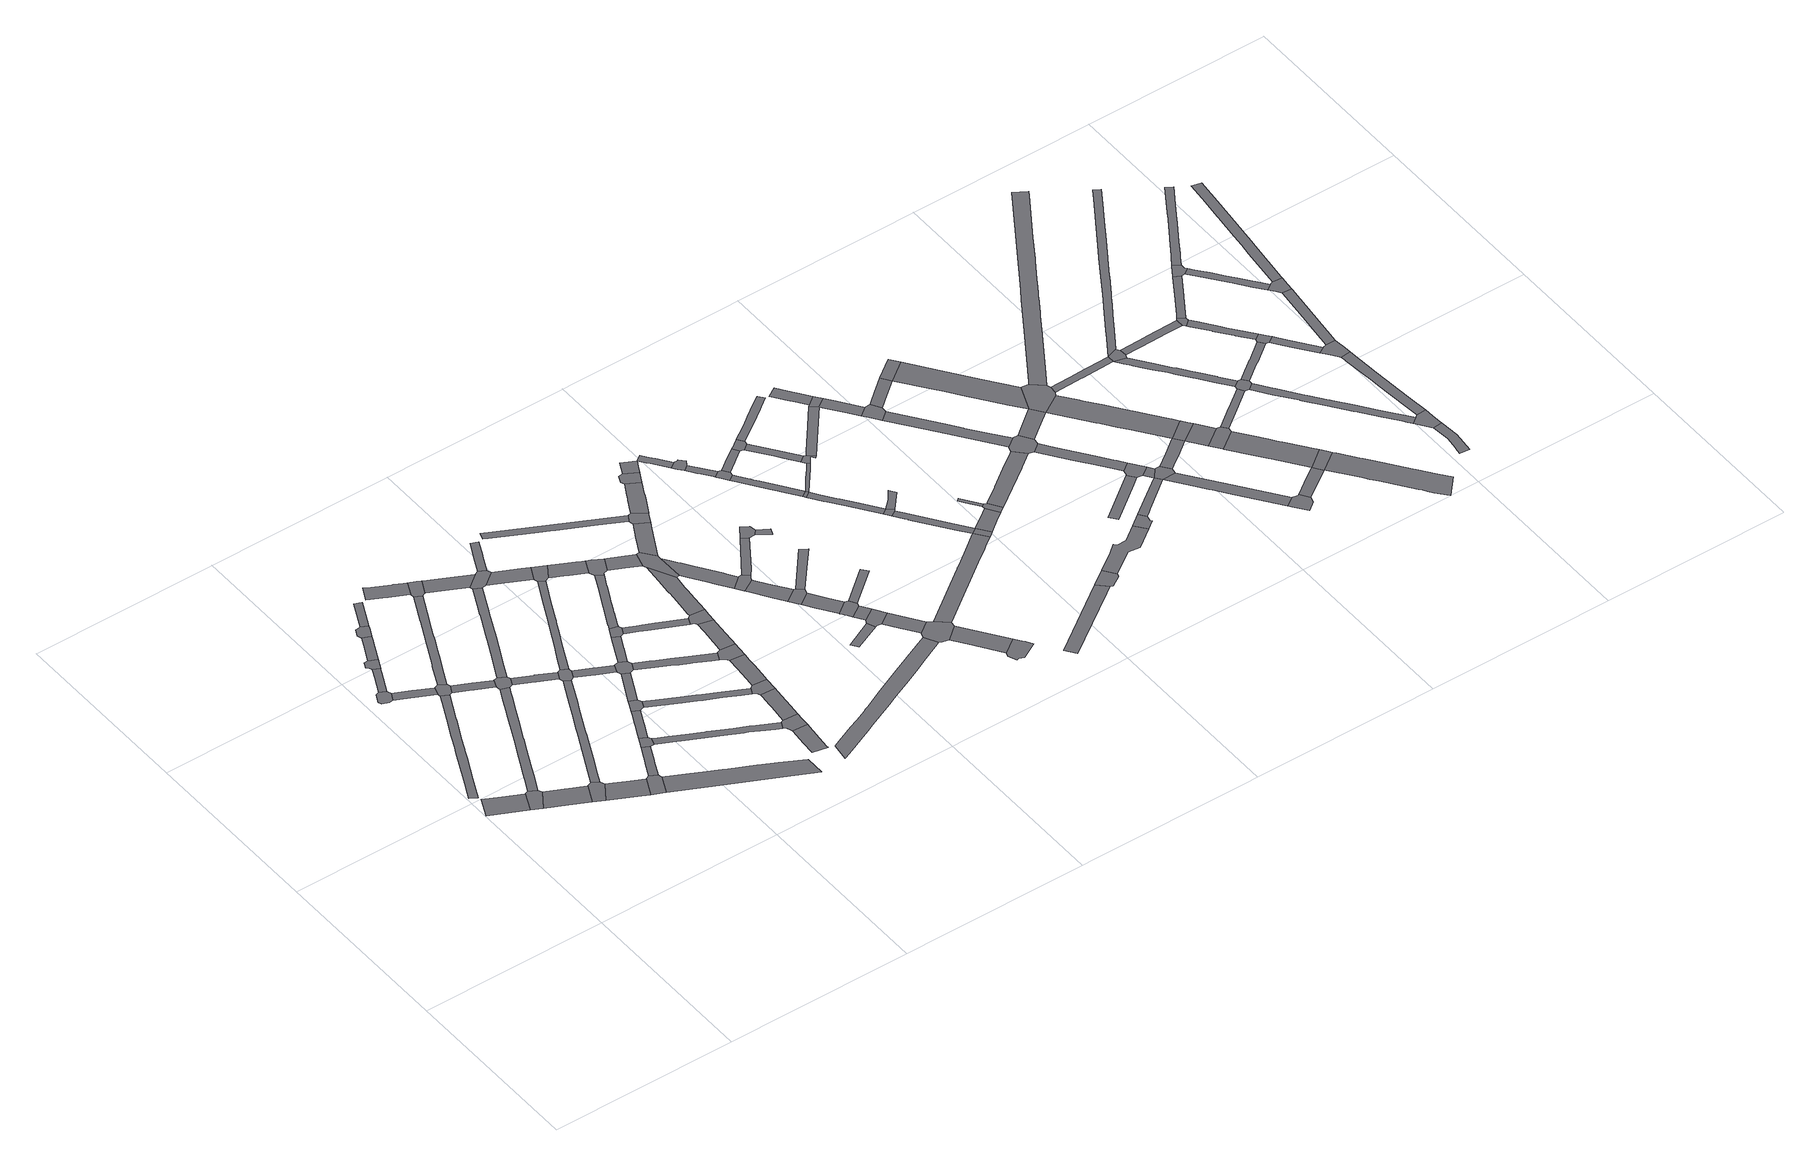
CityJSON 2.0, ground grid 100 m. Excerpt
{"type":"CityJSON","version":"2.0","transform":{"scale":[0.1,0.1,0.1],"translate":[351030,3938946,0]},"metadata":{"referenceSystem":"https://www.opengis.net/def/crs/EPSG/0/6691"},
"CityObjects":{
"road1":{"type":"Road","attributes":{"RoadStructureAttribute.sectionType":"1"},"geometry":[{"type":"MultiSurface","lod":"1","boundaries":[[[0,1,2,3,4]]]}]},
"road2":{"type":"Road","geometry":[{"type":"MultiSurface","lod":"1","boundaries":[[[3,5,6,7,8,4]]]}]},
"road3":{"type":"Road","attributes":{"RoadStructureAttribute.sectionType":"1"},"geometry":[{"type":"MultiSurface","lod":"1","boundaries":[[[9,10,11,12,13,14,15,16,17,18,19,20,21,22,23,24,25,26,27,28,29,30,31,32]]]}]},
"road4":{"type":"Road","attributes":{"RoadStructureAttribute.sectionType":"1"},"geometry":[{"type":"MultiSurface","lod":"1","boundaries":[[[33,34,35,36,6,5,37,38]]]}]},
"road5":{"type":"Road","geometry":[{"type":"MultiSurface","lod":"1","boundaries":[[[39,40,41,42,43,44,45,46]]]}]},
"road6":{"type":"Road","geometry":[{"type":"MultiSurface","lod":"1","boundaries":[[[47,48,33,38,49,50,51]]]}]},
"road7":{"type":"Road","attributes":{"RoadStructureAttribute.sectionType":"1"},"geometry":[{"type":"MultiSurface","lod":"1","boundaries":[[[42,52,53,54,55,56,57,43]]]}]},
"road8":{"type":"Road","attributes":{"RoadStructureAttribute.sectionType":"1"},"geometry":[{"type":"MultiSurface","lod":"1","boundaries":[[[58,59,60,61,41,40,62,63,64,65]]]}]},
"road9":{"type":"Road","attributes":{"RoadStructureAttribute.sectionType":"1"},"geometry":[{"type":"MultiSurface","lod":"1","boundaries":[[[7,66,67,68,69,70,71,72,73,74,75,76,77,78,79,80,81,82,83,84,85,86,8]]]}]},
"road10":{"type":"Road","geometry":[{"type":"MultiSurface","lod":"1","boundaries":[[[55,87,88,89,90,91,92,56]]]}]},
"road11":{"type":"Road","attributes":{"RoadStructureAttribute.sectionType":"1"},"geometry":[{"type":"MultiSurface","lod":"1","boundaries":[[[49,93,94,95,96,97,98,50]]]}]},
"road12":{"type":"Road","geometry":[{"type":"MultiSurface","lod":"1","boundaries":[[[9,32,99,100,101,102,103,58,65]]]}]},
"road13":{"type":"Road","attributes":{"RoadStructureAttribute.sectionType":"1"},"geometry":[{"type":"MultiSurface","lod":"1","boundaries":[[[104,105,106,88,87,107,108,109,110,111,112,113]]]}]},
"road14":{"type":"Road","geometry":[{"type":"MultiSurface","lod":"1","boundaries":[[[114,115,116,95,94,117,118]]]}]},
"road15":{"type":"Road","geometry":[{"type":"MultiSurface","lod":"1","boundaries":[[[119,113,112,120,121,122,123,124,125,126]]]}]},
"road16":{"type":"Road","attributes":{"RoadStructureAttribute.sectionType":"1"},"geometry":[{"type":"MultiSurface","lod":"1","boundaries":[[[127,128,129,100,99,130,131,132,133,134]]]}]},
"road17":{"type":"Road","attributes":{"RoadStructureAttribute.sectionType":"1"},"geometry":[{"type":"MultiSurface","lod":"1","boundaries":[[[135,136,137,138,139,140,141,142,143,144,145,146,147,148,149,150,151,152,153,154,47,51]]]}]},
"road18":{"type":"Road","attributes":{"RoadStructureAttribute.sectionType":"1"},"geometry":[{"type":"MultiSurface","lod":"1","boundaries":[[[115,155,156,157,158,159,160,161,116]]]}]},
"road19":{"type":"Road","attributes":{"RoadStructureAttribute.sectionType":"1"},"geometry":[{"type":"MultiSurface","lod":"1","boundaries":[[[122,162,163,164,123]]]}]},
"road20":{"type":"Road","geometry":[{"type":"MultiSurface","lod":"1","boundaries":[[[134,133,77,76,165,166,167,168]]]}]},
"road21":{"type":"Road","attributes":{"RoadStructureAttribute.sectionType":"1"},"geometry":[{"type":"MultiSurface","lod":"1","boundaries":[[[102,169,170,171,172,173,174,175,176,177,178,179,180,181,182,183,184,103]]]}]},
"road22":{"type":"Road","geometry":[{"type":"MultiSurface","lod":"1","boundaries":[[[185,186,158,157,187,188]]]}]},
"road23":{"type":"Road","attributes":{"RoadStructureAttribute.sectionType":"1"},"geometry":[{"type":"MultiSurface","lod":"1","boundaries":[[[165,189,190,191,192,193,194,195,196,166]]]}]},
"road24":{"type":"Road","attributes":{"RoadStructureAttribute.sectionType":"1"},"geometry":[{"type":"MultiSurface","lod":"1","boundaries":[[[197,198,199,200,201,202,203,204,205,206,207,208,209,210,114,118]]]}]},
"road25":{"type":"Road","attributes":{"RoadStructureAttribute.sectionType":"1"},"geometry":[{"type":"MultiSurface","lod":"1","boundaries":[[[185,211,212,213,214,215,216,217,218,219,220,186]]]}]},
"road26":{"type":"Road","attributes":{"RoadStructureAttribute.sectionType":"1"},"geometry":[{"type":"MultiSurface","lod":"1","boundaries":[[[221,222,223,224,225,226,227,228,229,230,231]]]}]},
"road27":{"type":"Road","geometry":[{"type":"MultiSurface","lod":"1","boundaries":[[[232,193,192,147,146,233,234,235]]]}]},
"road28":{"type":"Road","attributes":{"RoadStructureAttribute.sectionType":"1"},"geometry":[{"type":"MultiSurface","lod":"1","boundaries":[[[167,236,237,238,239,240,241,242,243,244,245,246,247,248,249,250,251,252,253,254,255,168]]]}]},
"road29":{"type":"Road","geometry":[{"type":"MultiSurface","lod":"1","boundaries":[[[256,257,215,214,258,259,260,261,262,263]]]}]},
"road30":{"type":"Road","geometry":[{"type":"MultiSurface","lod":"1","boundaries":[[[264,265,226,225,177,176,266]]]}]},
"road31":{"type":"Road","attributes":{"RoadStructureAttribute.sectionType":"1"},"geometry":[{"type":"MultiSurface","lod":"1","boundaries":[[[267,268,269,234,233,270,271,272,273,274]]]}]},
"road32":{"type":"Road","attributes":{"RoadStructureAttribute.sectionType":"1"},"geometry":[{"type":"MultiSurface","lod":"1","boundaries":[[[275,276,277,278,279,280,281,282,283,188,187,284,285,286,287,288,289,290,291,292,293,294,295,296,297]]]}]},
"road33":{"type":"Road","attributes":{"RoadStructureAttribute.sectionType":"1"},"geometry":[{"type":"MultiSurface","lod":"1","boundaries":[[[262,298,299,300,301,263]]]}]},
"road34":{"type":"Road","attributes":{"RoadStructureAttribute.sectionType":"1"},"geometry":[{"type":"MultiSurface","lod":"1","boundaries":[[[302,303,304,305,306,307,308,264,266]]]}]},
"road35":{"type":"Road","geometry":[{"type":"MultiSurface","lod":"1","boundaries":[[[309,310,274,273,300,299,311,312]]]}]},
"road36":{"type":"Road","attributes":{"RoadStructureAttribute.sectionType":"1"},"geometry":[{"type":"MultiSurface","lod":"1","boundaries":[[[313,314,315,316,317,318,319,320,321,322,323,324,325,326,327,328,329,232,235]]]}]},
"road37":{"type":"Road","attributes":{"RoadStructureAttribute.sectionType":"1"},"geometry":[{"type":"MultiSurface","lod":"1","boundaries":[[[330,331,332,333,334,261,260,335,336,337,338,339,340,341,342]]]}]},
"road38":{"type":"Road","geometry":[{"type":"MultiSurface","lod":"1","boundaries":[[[343,344,345,305,304,246,245,346]]]}]},
"road39":{"type":"Road","attributes":{"RoadStructureAttribute.sectionType":"1"},"geometry":[{"type":"MultiSurface","lod":"1","boundaries":[[[347,310,309,348,349,350,351]]]}]},
"road40":{"type":"Road","attributes":{"RoadStructureAttribute.sectionType":"1"},"geometry":[{"type":"MultiSurface","lod":"1","boundaries":[[[352,353,354,355,356,357,358,359]]]}]},
"road41":{"type":"Road","geometry":[{"type":"MultiSurface","lod":"1","boundaries":[[[296,360,356,355,361,362,363,297]]]}]},
"road42":{"type":"Road","geometry":[{"type":"MultiSurface","lod":"1","boundaries":[[[350,364,365,366,367,351]]]}]},
"road43":{"type":"Road","attributes":{"RoadStructureAttribute.sectionType":"1"},"geometry":[{"type":"MultiSurface","lod":"1","boundaries":[[[368,343,346,369,370,371,372]]]}]},
"road44":{"type":"Road","attributes":{"RoadStructureAttribute.sectionType":"1"},"geometry":[{"type":"MultiSurface","lod":"1","boundaries":[[[311,373,374,375,376,377,378,379,380,381,382,383,384,385,312]]]}]},
"road45":{"type":"Road","attributes":{"RoadStructureAttribute.sectionType":"1"},"geometry":[{"type":"MultiSurface","lod":"1","boundaries":[[[386,387,388,389,390,391,392,345,344]]]}]},
"road46":{"type":"Road","attributes":{"RoadStructureAttribute.sectionType":"1"},"geometry":[{"type":"MultiSurface","lod":"1","boundaries":[[[362,393,394,395,396,397,398,399,400,401,363]]]}]},
"road47":{"type":"Road","geometry":[{"type":"MultiSurface","lod":"1","boundaries":[[[341,402,397,396,403,404,342]]]}]},
"road48":{"type":"Road","geometry":[{"type":"MultiSurface","lod":"1","boundaries":[[[371,321,320,405,406,407,372]]]}]},
"road49":{"type":"Road","attributes":{"RoadStructureAttribute.sectionType":"1"},"geometry":[{"type":"MultiSurface","lod":"1","boundaries":[[[408,409,410,411,412,413,414,367,366,415,416,417,418,419,420,421,422,423]]]}]},
"road50":{"type":"Road","attributes":{"RoadStructureAttribute.sectionType":"1"},"geometry":[{"type":"MultiSurface","lod":"1","boundaries":[[[424,425,426,427,428,429,365,364,430,431,432,433,434,435]]]}]},
"road51":{"type":"Road","attributes":{"RoadStructureAttribute.sectionType":"1"},"geometry":[{"type":"MultiSurface","lod":"1","boundaries":[[[436,437,438,404,403,439,440,441,442,443,444]]]}]},
"road52":{"type":"Road","geometry":[{"type":"MultiSurface","lod":"1","boundaries":[[[379,445,436,444,446,447,448,380]]]}]},
"road53":{"type":"Road","attributes":{"RoadStructureAttribute.sectionType":"1"},"geometry":[{"type":"MultiSurface","lod":"1","boundaries":[[[449,450,451,452,453,406,405,454,455,456]]]}]},
"road54":{"type":"Road","attributes":{"RoadStructureAttribute.sectionType":"1"},"geometry":[{"type":"MultiSurface","lod":"1","boundaries":[[[457,458,459,460,448,447,461,462,463,464,465,466]]]}]},
"road55":{"type":"Road","geometry":[{"type":"MultiSurface","lod":"1","boundaries":[[[465,467,468,469,470,424,435,471,466]]]}]},
"road56":{"type":"Road","geometry":[{"type":"MultiSurface","lod":"1","boundaries":[[[472,473,474,475,449,456,408,423]]]}]},
"road57":{"type":"Road","attributes":{"RoadStructureAttribute.sectionType":"1"},"geometry":[{"type":"MultiSurface","lod":"1","boundaries":[[[476,474,473,477,478,479]]]}]},
"road58":{"type":"Road","attributes":{"RoadStructureAttribute.sectionType":"1"},"geometry":[{"type":"MultiSurface","lod":"1","boundaries":[[[469,480,481,482,483,484,485,486,487,488,489,490,491,492,470]]]}]},
"road59":{"type":"Road","attributes":{"RoadStructureAttribute.sectionType":"1"},"geometry":[{"type":"MultiSurface","lod":"1","boundaries":[[[493,494,495,496,497,498,499,500,501,502,503,504,505,506,507,508,509,510,511,512,513,514,515,516,517,518,519,520,521,522]]]}]},
"road60":{"type":"Road","attributes":{"RoadStructureAttribute.sectionType":"1"},"geometry":[{"type":"MultiSurface","lod":"1","boundaries":[[[523,524,525,526,527,528,529,530,531,532,533,534,535,536,537]]]}]},
"road61":{"type":"Road","geometry":[{"type":"MultiSurface","lod":"1","boundaries":[[[484,538,539,540,541,479,478,485]]]}]},
"road62":{"type":"Road","attributes":{"RoadStructureAttribute.sectionType":"1"},"geometry":[{"type":"MultiSurface","lod":"1","boundaries":[[[542,543,544,545,546,547,548,549,550,539,538,551,552,553,554,555]]]}]},
"road63":{"type":"Road","attributes":{"RoadStructureAttribute.sectionType":"1"},"geometry":[{"type":"MultiSurface","lod":"1","boundaries":[[[556,557,541,540,558,559,560]]]}]},
"road64":{"type":"Road","geometry":[{"type":"MultiSurface","lod":"1","boundaries":[[[561,562,563,564,565,566,567,568,542,555]]]}]},
"road65":{"type":"Road","attributes":{"RoadStructureAttribute.sectionType":"1"},"geometry":[{"type":"MultiSurface","lod":"1","boundaries":[[[569,570,571,572,573,574,575,576,577,578,564,563]]]}]},
"road66":{"type":"Road","attributes":{"RoadStructureAttribute.sectionType":"1"},"geometry":[{"type":"MultiSurface","lod":"1","boundaries":[[[579,580,581,582]]]}]},
"road67":{"type":"Road","geometry":[{"type":"MultiSurface","lod":"1","boundaries":[[[583,556,560,584,585,586,523,537]]]}]},
"road68":{"type":"Road","geometry":[{"type":"MultiSurface","lod":"1","boundaries":[[[587,588,575,574,589,590,591]]]}]},
"road69":{"type":"Road","attributes":{"RoadStructureAttribute.sectionType":"1"},"geometry":[{"type":"MultiSurface","lod":"1","boundaries":[[[592,593,594,591,590,595,596,597]]]}]},
"road70":{"type":"Road","attributes":{"RoadStructureAttribute.sectionType":"1"},"geometry":[{"type":"MultiSurface","lod":"1","boundaries":[[[598,568,567,599,600]]]}]},
"road71":{"type":"Road","geometry":[{"type":"MultiSurface","lod":"1","boundaries":[[[601,602,603,604,605,606,607,608,592,597]]]}]},
"road72":{"type":"Road","attributes":{"RoadStructureAttribute.sectionType":"1"},"geometry":[{"type":"MultiSurface","lod":"1","boundaries":[[[609,610,606,605,611]]]}]},
"road73":{"type":"Road","attributes":{"RoadStructureAttribute.sectionType":"1"},"geometry":[{"type":"MultiSurface","lod":"1","boundaries":[[[612,613,614,615,616,617,618,619,620,621,622,623,624,625,586,585]]]}]},
"road74":{"type":"Road","geometry":[{"type":"MultiSurface","lod":"1","boundaries":[[[626,627,628,629,609,611,579,582]]]}]},
"road75":{"type":"Road","attributes":{"RoadStructureAttribute.sectionType":"1"},"geometry":[{"type":"MultiSurface","lod":"1","boundaries":[[[630,628,627,631,632,633]]]}]},
"road76":{"type":"Road","attributes":{"RoadStructureAttribute.sectionType":"1"},"geometry":[{"type":"MultiSurface","lod":"1","boundaries":[[[634,635,636,637,588,587]]]}]},
"road77":{"type":"Road","geometry":[{"type":"MultiSurface","lod":"1","boundaries":[[[620,619,638,639,640,641,642]]]}]},
"road78":{"type":"Road","geometry":[{"type":"MultiSurface","lod":"1","boundaries":[[[643,644,645,630,633,508,507,646,647]]]}]},
"road79":{"type":"Road","attributes":{"RoadStructureAttribute.sectionType":"1"},"geometry":[{"type":"MultiSurface","lod":"1","boundaries":[[[648,649,650,651,598,600]]]}]},
"road80":{"type":"Road","attributes":{"RoadStructureAttribute.sectionType":"1"},"geometry":[{"type":"MultiSurface","lod":"1","boundaries":[[[652,653,654,608,607]]]}]},
"road81":{"type":"Road","attributes":{"RoadStructureAttribute.sectionType":"1"},"geometry":[{"type":"MultiSurface","lod":"1","boundaries":[[[655,656,649,648]]]}]},
"road82":{"type":"Road","attributes":{"RoadStructureAttribute.sectionType":"1"},"geometry":[{"type":"MultiSurface","lod":"1","boundaries":[[[657,658,659,643,647]]]}]},
"road83":{"type":"Road","attributes":{"RoadStructureAttribute.sectionType":"1"},"geometry":[{"type":"MultiSurface","lod":"1","boundaries":[[[640,639,660,661,662,663,664,665,666,667,668,669,661,670]]]}]},
"road84":{"type":"Road","geometry":[{"type":"MultiSurface","lod":"1","boundaries":[[[671,672,673,674,675,659,658,676,677]]]}]},
"road85":{"type":"Road","geometry":[{"type":"MultiSurface","lod":"1","boundaries":[[[678,666,665,679,680,681,682,683,684]]]}]},
"road86":{"type":"Road","attributes":{"RoadStructureAttribute.sectionType":"1"},"geometry":[{"type":"MultiSurface","lod":"1","boundaries":[[[685,686,682,681,687,688,689,690]]]}]},
"road87":{"type":"Road","geometry":[{"type":"MultiSurface","lod":"1","boundaries":[[[691,692,693,694,695,696,685,690]]]}]},
"road88":{"type":"Road","attributes":{"RoadStructureAttribute.sectionType":"1"},"geometry":[{"type":"MultiSurface","lod":"1","boundaries":[[[697,698,699,700,701,702,703,704,705,694,693,706,707,708,709,710,711,712,713]]]}]},
"road89":{"type":"Road","attributes":{"RoadStructureAttribute.sectionType":"1"},"geometry":[{"type":"MultiSurface","lod":"1","boundaries":[[[714,715,716,717,718,719,645,644,720,721,722,723,724,725]]]}]},
"road90":{"type":"Road","attributes":{"RoadStructureAttribute.sectionType":"1"},"geometry":[{"type":"MultiSurface","lod":"1","boundaries":[[[695,726,727,728,729,730,696]]]}]},
"road91":{"type":"Road","geometry":[{"type":"MultiSurface","lod":"1","boundaries":[[[731,732,697,713]]]}]},
"road92":{"type":"Road","attributes":{"RoadStructureAttribute.sectionType":"1"},"geometry":[{"type":"MultiSurface","lod":"1","boundaries":[[[733,734,735,736,737,732,731,738,739,740,741,742,743]]]}]},
"road93":{"type":"Road","geometry":[{"type":"MultiSurface","lod":"1","boundaries":[[[744,745,746,729,728,747,748,749,750]]]}]},
"road94":{"type":"Road","attributes":{"RoadStructureAttribute.sectionType":"1"},"geometry":[{"type":"MultiSurface","lod":"1","boundaries":[[[732,751,752,753,754,755,756,757,697]]]}]},
"road95":{"type":"Road","attributes":{"RoadStructureAttribute.sectionType":"1"},"geometry":[{"type":"MultiSurface","lod":"1","boundaries":[[[758,759,760,761,762]]]}]},
"road96":{"type":"Road","geometry":[{"type":"MultiSurface","lod":"1","boundaries":[[[742,763,764,765,766,743]]]}]},
"road97":{"type":"Road","attributes":{"RoadStructureAttribute.sectionType":"1"},"geometry":[{"type":"MultiSurface","lod":"1","boundaries":[[[767,768,748,747,769,770,771,772]]]}]},
"road98":{"type":"Road","geometry":[{"type":"MultiSurface","lod":"1","boundaries":[[[753,752,773,774,775,776,767,772]]]}]},
"road99":{"type":"Road","attributes":{"RoadStructureAttribute.sectionType":"1"},"geometry":[{"type":"MultiSurface","lod":"1","boundaries":[[[777,778,765,764,779,780,781,782,725,783]]]}]},
"road100":{"type":"Road","geometry":[{"type":"MultiSurface","lod":"1","boundaries":[[[766,784,785,786,743]]]}]},
"road101":{"type":"Road","attributes":{"RoadStructureAttribute.sectionType":"1"},"geometry":[{"type":"MultiSurface","lod":"1","boundaries":[[[749,787,788,789,790,791,792,793,794,795,796,797,798,799,800,801,750]]]}]},
"road102":{"type":"Road","geometry":[{"type":"MultiSurface","lod":"1","boundaries":[[[783,725,724,802]]]}]},
"road103":{"type":"Road","attributes":{"RoadStructureAttribute.sectionType":"1"},"geometry":[{"type":"MultiSurface","lod":"1","boundaries":[[[803,804,805,806,783,802]]]}]},
"road104":{"type":"Road","geometry":[{"type":"MultiSurface","lod":"1","boundaries":[[[760,759,807,808,809,810]]]}]},
"road105":{"type":"Road","geometry":[{"type":"MultiSurface","lod":"1","boundaries":[[[811,812,813,814,815,816,817]]]}]},
"road106":{"type":"Road","attributes":{"RoadStructureAttribute.sectionType":"1"},"geometry":[{"type":"MultiSurface","lod":"1","boundaries":[[[818,819,820,776,775,821,822,823,824,825,826,827,828,829,822,830]]]}]},
"road107":{"type":"Road","geometry":[{"type":"MultiSurface","lod":"1","boundaries":[[[831,811,817,805,804,832]]]}]},
"road108":{"type":"Road","attributes":{"RoadStructureAttribute.sectionType":"1"},"geometry":[{"type":"MultiSurface","lod":"1","boundaries":[[[833,834,835,836,837,838,839,840,841,842,843]]]}]},
"road109":{"type":"Road","geometry":[{"type":"MultiSurface","lod":"1","boundaries":[[[822,829,833,843,830]]]}]},
"road110":{"type":"Road","attributes":{"RoadStructureAttribute.sectionType":"1"},"geometry":[{"type":"MultiSurface","lod":"1","boundaries":[[[809,844,845,846,847,848,849,850,851,852,853,810]]]}]},
"road111":{"type":"Road","geometry":[{"type":"MultiSurface","lod":"1","boundaries":[[[854,855,827,826,856,857,858]]]}]},
"road112":{"type":"Road","attributes":{"RoadStructureAttribute.sectionType":"1"},"geometry":[{"type":"MultiSurface","lod":"1","boundaries":[[[859,860,861,862,863,864,865,866,867,831,832]]]}]},
"road113":{"type":"Road","attributes":{"RoadStructureAttribute.sectionType":"1"},"geometry":[{"type":"MultiSurface","lod":"1","boundaries":[[[857,868,869,870,871,872,873,874,875,876,877,878,858]]]}]},
"road114":{"type":"Road","geometry":[{"type":"MultiSurface","lod":"1","boundaries":[[[879,848,847,880,881,882]]]}]},
"road115":{"type":"Road","attributes":{"RoadStructureAttribute.sectionType":"1"},"geometry":[{"type":"MultiSurface","lod":"1","boundaries":[[[883,884,885,886,887]]]}]},
"road116":{"type":"Road","geometry":[{"type":"MultiSurface","lod":"1","boundaries":[[[873,872,862,861,888,889,890,891]]]}]},
"road117":{"type":"Road","geometry":[{"type":"MultiSurface","lod":"1","boundaries":[[[892,893,894,895]]]}]},
"road118":{"type":"Road","attributes":{"RoadStructureAttribute.sectionType":"1"},"geometry":[{"type":"MultiSurface","lod":"1","boundaries":[[[894,896,897,855,854,898,899,895,900,901,902,903,904,905,906,907,908,909,892,895]]]}]},
"road119":{"type":"Road","attributes":{"RoadStructureAttribute.sectionType":"1"},"geometry":[{"type":"MultiSurface","lod":"1","boundaries":[[[910,911,912,913,914,879,882]]]}]},
"road120":{"type":"Road","attributes":{"RoadStructureAttribute.sectionType":"1"},"geometry":[{"type":"MultiSurface","lod":"1","boundaries":[[[915,916,917,918,919,889,888,920,921,922,923,924]]]}]},
"road121":{"type":"Road","attributes":{"RoadStructureAttribute.sectionType":"1"},"geometry":[{"type":"MultiSurface","lod":"1","boundaries":[[[890,925,926,927,906,928,929,891]]]}]},
"road122":{"type":"Road","geometry":[{"type":"MultiSurface","lod":"1","boundaries":[[[930,887,886,931,932,915,924]]]}]},
"road123":{"type":"Road","attributes":{"RoadStructureAttribute.sectionType":"1"},"geometry":[{"type":"MultiSurface","lod":"1","boundaries":[[[913,933,932,931]]]}]},
"road124":{"type":"Road","geometry":[{"type":"MultiSurface","lod":"1","boundaries":[[[933,913,912,934,935,936]]]}]},
"road125":{"type":"Road","geometry":[{"type":"MultiSurface","lod":"1","boundaries":[[[937,938,939,940,907,906,927,941]]]}]},
"road126":{"type":"Road","attributes":{"RoadStructureAttribute.sectionType":"1"},"geometry":[{"type":"MultiSurface","lod":"1","boundaries":[[[942,934,912,943,944,945,946,947,948,949,950]]]}]},
"road127":{"type":"Road","attributes":{"RoadStructureAttribute.sectionType":"1"},"geometry":[{"type":"MultiSurface","lod":"1","boundaries":[[[951,952,953,954,955,956,936,935]]]}]},
"road128":{"type":"Road","attributes":{"RoadStructureAttribute.sectionType":"1"},"geometry":[{"type":"MultiSurface","lod":"1","boundaries":[[[927,957,958,959,960,954,961,962,963,964,965,966,967,968,969,970,971,941]]]}]},
"road129":{"type":"Road","geometry":[{"type":"MultiSurface","lod":"1","boundaries":[[[972,950,949,973,974,975,976,977]]]}]},
"road130":{"type":"Road","geometry":[{"type":"MultiSurface","lod":"1","boundaries":[[[978,979,961,954,953,980]]]}]},
"road131":{"type":"Road","attributes":{"RoadStructureAttribute.sectionType":"1"},"geometry":[{"type":"MultiSurface","lod":"1","boundaries":[[[981,982,938,937,983,984,985,986]]]}]},
"road132":{"type":"Road","attributes":{"RoadStructureAttribute.sectionType":"1"},"geometry":[{"type":"MultiSurface","lod":"1","boundaries":[[[987,988,980,953,989]]]}]},
"road133":{"type":"Road","geometry":[{"type":"MultiSurface","lod":"1","boundaries":[[[990,991,992,993,994,995,987,989]]]}]},
"road134":{"type":"Road","attributes":{"RoadStructureAttribute.sectionType":"1"},"geometry":[{"type":"MultiSurface","lod":"1","boundaries":[[[976,996,997,998,999,1000,1001,977]]]}]},
"road135":{"type":"Road","attributes":{"RoadStructureAttribute.sectionType":"1"},"geometry":[{"type":"MultiSurface","lod":"1","boundaries":[[[1002,1003,1004,1005,1006,1007,1008,1009,992,991,1010,1011,1012,1013,999,1014]]]}]},
"road136":{"type":"Road","geometry":[{"type":"MultiSurface","lod":"1","boundaries":[[[985,1015,1016,1017,1018,1019,986]]]}]},
"road137":{"type":"Road","geometry":[{"type":"MultiSurface","lod":"1","boundaries":[[[999,998,1020,1021,1022,1014]]]}]},
"road138":{"type":"Road","attributes":{"RoadStructureAttribute.sectionType":"1"},"geometry":[{"type":"MultiSurface","lod":"1","boundaries":[[[994,1023,1024,1025,1026,1027,1028,995]]]}]},
"road139":{"type":"Road","attributes":{"RoadStructureAttribute.sectionType":"1"},"geometry":[{"type":"MultiSurface","lod":"1","boundaries":[[[1029,1030,1031,1032,1033,1034,1035,1036,1037,1015,985,1038,1039,1040,1041,1042,1043,1044,1045,1046,1047,1048,1049,1050,1051]]]}]},
"road140":{"type":"Road","attributes":{"RoadStructureAttribute.sectionType":"1"},"geometry":[{"type":"MultiSurface","lod":"1","boundaries":[[[1052,1053,1054,1055,1056,1057,1058,1059,1060,1061,1062,1021,1020,1063,1064,1065,1066,1067,1068,1069,1070,1071,1072,1073]]]}]},
"road141":{"type":"Road","attributes":{"RoadStructureAttribute.sectionType":"1"},"geometry":[{"type":"MultiSurface","lod":"1","boundaries":[[[1074,1075,1076,1077,1078,1079,1080,1081,1082,1083,1084,1085,1086,1087,1088,1089,1090,1091,1092,1093,1094,1095,940,939]]]}]},
"road142":{"type":"Road","geometry":[{"type":"MultiSurface","lod":"1","boundaries":[[[1051,1050,1096,1026,1025,1097,1098,1099,1100]]]}]},
"road143":{"type":"Road","attributes":{"RoadStructureAttribute.sectionType":"1"},"geometry":[{"type":"MultiSurface","lod":"1","boundaries":[[[1101,1102,1103,1104,1105,1018,1017,1106,1107,1108,1109,1110]]]}]},
"road144":{"type":"Road","attributes":{"RoadStructureAttribute.sectionType":"1"},"geometry":[{"type":"MultiSurface","lod":"1","boundaries":[[[1111,1112,1113,1114,1115,1116,1117,1118,1119,1120,1098,1097,1121,1122,1123,1124,1125,1126,1127,1128,1129,1130,1131,1132,1133,1134]]]}]},
"road145":{"type":"Road","attributes":{"RoadStructureAttribute.sectionType":"1"},"geometry":[{"type":"MultiSurface","lod":"1","boundaries":[[[1099,1135,1136,1137,1138,1139,1140,1141,1142,1143,1100]]]}]},
"road146":{"type":"Road","geometry":[{"type":"MultiSurface","lod":"1","boundaries":[[[1144,1145,1146,1147,1101,1110]]]}]},
"road147":{"type":"Road","attributes":{"RoadStructureAttribute.sectionType":"1"},"geometry":[{"type":"MultiSurface","lod":"1","boundaries":[[[1019,1148,1149,1150,1151,1152,1153,1154,1155,1156,1157,1158,1159,1160,1161,1162,1163,1164,1165,1166,1167,1168,1169,1170,1171,1172,1173,1174,1175,1176,1177,1178,1179,986]]]}]},
"road148":{"type":"Road","attributes":{"RoadStructureAttribute.sectionType":"1"},"geometry":[{"type":"MultiSurface","lod":"1","boundaries":[[[1144,1180,1181,1182,1183,1184,1185,1186,1187,1188,1189,1190,1191,1145]]]}]},
"road149":{"type":"Road","attributes":{"RoadStructureAttribute.sectionType":"1"},"geometry":[{"type":"MultiSurface","lod":"1","boundaries":[[[1192,1193,1194,1195,1196,1197,1198,1199]]]}]},
"road150":{"type":"Road","attributes":{"RoadStructureAttribute.sectionType":"1"},"geometry":[{"type":"MultiSurface","lod":"1","boundaries":[[[1200,1201,1202,1203,1147,1146,1204,1205,1206,1207,1208]]]}]},
"road151":{"type":"Road","geometry":[{"type":"MultiSurface","lod":"1","boundaries":[[[1133,1192,1199,1209,1210,1211,1134]]]}]},
"road152":{"type":"Road","geometry":[{"type":"MultiSurface","lod":"1","boundaries":[[[1138,1212,1213,1214,1187,1186,1139]]]}]},
"road153":{"type":"Road","attributes":{"RoadStructureAttribute.sectionType":"1"},"geometry":[{"type":"MultiSurface","lod":"1","boundaries":[[[1215,1216,1217,1218,1219,1220,1213,1212]]]}]},
"road154":{"type":"Road","attributes":{"RoadStructureAttribute.sectionType":"1"},"geometry":[{"type":"MultiSurface","lod":"1","boundaries":[[[1221,1222,1223,1224,1225,1226,1227,1228,1229,1230,1231,1211,1210]]]}]},
"road155":{"type":"Road","geometry":[{"type":"MultiSurface","lod":"1","boundaries":[[[1218,1217,1232,1233,1234,1224,1223,1235,1236,1237]]]}]},
"road156":{"type":"Road","geometry":[{"type":"MultiSurface","lod":"1","boundaries":[[[1207,1238,1239,1240,1241,1242,1243,1244,1208]]]}]},
"road157":{"type":"Road","attributes":{"RoadStructureAttribute.sectionType":"1"},"geometry":[{"type":"MultiSurface","lod":"1","boundaries":[[[1245,1246,1247,1248,1249,1250,1239,1238,1251,1252,1253,1254,1255]]]}]},
"road158":{"type":"Road","attributes":{"RoadStructureAttribute.sectionType":"1"},"geometry":[{"type":"MultiSurface","lod":"1","boundaries":[[[1236,1256,1257,1258,1259,1260,1261,1237]]]}]},
"road159":{"type":"Road","geometry":[{"type":"MultiSurface","lod":"1","boundaries":[[[1262,1258,1257,1263,1264,1265,1245,1255]]]}]},
"road160":{"type":"Road","attributes":{"RoadStructureAttribute.sectionType":"1"},"geometry":[{"type":"MultiSurface","lod":"1","boundaries":[[[1241,1266,1267,1268,1269,1270,1271,1272,1273,1274,1275,1276,1277,1278,1279,1280,1281,1282,1242]]]}]},
"road161":{"type":"Road","attributes":{"RoadStructureAttribute.sectionType":"1"},"geometry":[{"type":"MultiSurface","lod":"1","boundaries":[[[1283,1284,1285,1286,1287,1288,1289,1290,1265,1264,1291,1292,1293,1294,1295,1296,1297]]]}]}
},
"vertices":[
[140,954,0],[54,997,0],[5,893,0],[190,806,0],[237,906,0],
[245,781,0],[309,872,0],[297,891,0],[257,914,0],
[318,1669,0],[299,1630,0],[249,1528,0],[238,1504,0],[196,1421,0],[163,1351,0],[148,1320,0],[128,1279,0],[123,1269,0],[46,1108,0],[44,1104,0],[11,1038,0],[48,1015,0],[84,1089,0],[104,1130,0],[167,1260,0],[190,1309,0],[193,1314,0],[202,1332,0],[220,1371,0],[244,1419,0],[281,1495,0],[287,1510,0],[356,1649,0],
[499,778,0],[406,823,0],[402,825,0],[342,855,0],[353,728,0],[451,680,0],
[105,1772,0],[126,1776,0],[147,1818,0],[138,1839,0],[105,1856,0],[86,1850,0],[64,1804,0],[70,1785,0],
[523,790,0],[522,788,0],[508,652,0],[570,743,0],[558,768,0],
[195,1954,0],[200,1964,0],[206,1976,0],[209,1982,0],[175,1999,0],[150,1949,0],
[330,1728,0],[239,1774,0],[238,1774,0],[236,1775,0],[215,1733,0],[217,1731,0],[218,1731,0],[314,1685,0],
[333,964,0],[334,966,0],[374,1049,0],[417,1138,0],[452,1210,0],[453,1212,0],[495,1298,0],[538,1386,0],[574,1459,0],[592,1496,0],[608,1528,0],[565,1543,0],[533,1479,0],[498,1406,0],[490,1390,0],[413,1231,0],[412,1229,0],[376,1158,0],[326,1053,0],[313,1027,0],[293,986,0],
[235,2036,0],[193,2057,0],[192,2057,0],[172,2057,0],[156,2024,0],[168,2018,0],
[659,579,0],[695,561,0],[742,658,0],[694,681,0],[661,698,0],[605,725,0],
[372,1656,0],[396,1697,0],[389,1714,0],[389,1715,0],[353,1737,0],
[230,2134,0],[229,2131,0],[193,2058,0],[246,2059,0],[252,2071,0],[272,2114,0],[291,2151,0],[295,2160,0],[304,2178,0],[262,2199,0],
[807,626,0],[803,648,0],[764,668,0],[735,542,0],[761,530,0],
[261,2200,0],[330,2230,0],[331,2234,0],[337,2245,0],[301,2262,0],[282,2257,0],[272,2259,0],[254,2222,0],
[506,1643,0],[496,1648,0],[488,1652,0],[460,1613,0],[466,1609,0],[467,1609,0],[559,1565,0],[577,1609,0],
[594,842,0],[596,846,0],[632,918,0],[662,981,0],[694,1048,0],[695,1049,0],[711,1083,0],[712,1085,0],[776,1217,0],[797,1260,0],[833,1333,0],[862,1397,0],[831,1416,0],[819,1392,0],[762,1277,0],[721,1192,0],[689,1127,0],[676,1100,0],[665,1076,0],[558,858,0],
[843,732,0],[845,736,0],[889,823,0],[850,842,0],[838,818,0],[806,751,0],[802,744,0],
[369,2313,0],[406,2388,0],[369,2405,0],
[628,1533,0],[647,1575,0],[639,1592,0],[599,1612,0],
[422,1783,0],[463,1868,0],[489,1922,0],[523,1991,0],[540,2026,0],[579,2107,0],[580,2108,0],[655,2261,0],[619,2279,0],[546,2132,0],[543,2125,0],[503,2045,0],[486,2009,0],[465,1966,0],[414,1863,0],[407,1851,0],
[915,879,0],[877,898,0],[910,824,0],[923,863,0],
[723,1486,0],[726,1484,0],[727,1484,0],[824,1436,0],[844,1477,0],[748,1526,0],[747,1526,0],[746,1526,0],
[988,422,0],[1254,295,0],[1418,217,0],[1418,322,0],[1297,387,0],[1211,429,0],[1206,431,0],[1161,453,0],[1070,496,0],[1068,497,0],[1063,500,0],[981,540,0],[926,568,0],[876,592,0],
[920,890,0],[956,963,0],[958,967,0],[997,1046,0],[958,1065,0],[949,1045,0],[920,985,0],[919,985,0],[918,981,0],[892,928,0],
[429,2394,0],[519,2348,0],[522,2347,0],[584,2316,0],[616,2301,0],[651,2373,0],[636,2380,0],[591,2402,0],[588,2403,0],[500,2448,0],[465,2466,0],
[864,1484,0],[882,1407,0],[902,1449,0],[899,1466,0],
[640,1594,0],[672,1661,0],[715,1745,0],[754,1825,0],[755,1827,0],[775,1868,0],[790,1900,0],[831,1984,0],[838,1999,0],[907,2141,0],[867,2160,0],[820,2063,0],[792,2005,0],[791,2003,0],[752,1923,0],[734,1887,0],[714,1845,0],[675,1765,0],[633,1679,0],[602,1618,0],
[964,1077,0],[963,1075,0],[1014,1052,0],[1018,1053,0],[1020,1053,0],[1036,1090,0],[1028,1111,0],[989,1128,0],
[711,2344,0],[691,2353,0],[675,2271,0],
[996,1402,0],[993,1404,0],[992,1404,0],[972,1362,0],[974,1361,0],[976,1360,0],[1064,1317,0],[1080,1361,0],
[1364,649,0],[1337,662,0],[1269,694,0],[1196,730,0],[1156,749,0],[1148,753,0],[1068,792,0],[994,828,0],[951,849,0],[1005,778,0],[1023,769,0],[1024,768,0],[1170,697,0],[1185,690,0],[1219,674,0],[1219,673,0],[1254,657,0],[1290,641,0],[1309,632,0],[1379,596,0],[1419,574,0],[1447,560,0],[1466,597,0],
[1053,1163,0],[1109,1276,0],[1072,1296,0],[1041,1233,0],
[679,2269,0],[777,2220,0],[863,2178,0],[934,2233,0],[816,2291,0],[749,2325,0],[717,2341,0],
[1145,1348,0],[1107,1366,0],[1132,1283,0],[1153,1325,0],
[975,1621,0],[1014,1698,0],[1034,1739,0],[1052,1773,0],[1054,1778,0],[1092,1856,0],[1128,1929,0],[1167,2006,0],[1136,2024,0],[1112,1976,0],[1082,1916,0],[1030,1813,0],[1001,1755,0],[981,1715,0],[981,1714,0],[942,1637,0],[898,1552,0],
[1371,925,0],[1288,965,0],[1263,977,0],[1199,1009,0],[1095,1060,0],[1181,973,0],[1244,942,0],[1253,938,0],[1269,929,0],[1351,890,0],[1427,852,0],[1474,829,0],[1491,865,0],
[1002,2200,0],[992,2223,0],[956,2243,0],[930,2146,0],
[1139,1432,0],[1181,1420,0],[1189,1437,0],[1221,1501,0],[1183,1521,0],
[1539,334,0],[1539,346,0],[1553,495,0],[1555,512,0],[1475,519,0],[1466,425,0],[1459,353,0],[1459,348,0],
[1462,552,0],[1559,558,0],[1562,596,0],[1483,603,0],
[1241,1508,0],[1259,1544,0],[1252,1563,0],[1209,1574,0],
[1129,2138,0],[1026,2099,0],[1029,2098,0],[1129,2047,0],[1166,2119,0],
[1206,1247,0],[1287,1206,0],[1322,1188,0],[1369,1164,0],[1379,1159,0],[1457,1119,0],[1489,1104,0],[1511,1148,0],[1391,1206,0],[1335,1234,0],[1317,1243,0],[1255,1274,0],[1229,1287,0],
[1034,2311,0],[1035,2312,0],[1037,2315,0],[1079,2400,0],[1041,2416,0],[999,2331,0],[998,2329,0],
[1569,665,0],[1575,738,0],[1579,773,0],[1581,796,0],[1502,803,0],[1496,745,0],[1495,734,0],[1494,710,0],[1494,708,0],
[1493,820,0],[1587,869,0],[1509,875,0],
[1189,2016,0],[1235,2085,0],[1185,2110,0],
[1371,1902,0],[1334,1827,0],[1292,1744,0],[1285,1730,0],[1258,1673,0],[1221,1599,0],[1221,1598,0],[1258,1577,0],[1291,1646,0],[1292,1648,0],[1302,1669,0],[1332,1730,0],[1335,1736,0],[1371,1808,0],[1371,1809,0],[1406,1878,0],
[1542,1413,0],[1466,1448,0],[1402,1478,0],[1362,1497,0],[1346,1504,0],[1324,1514,0],[1255,1501,0],[1308,1477,0],[1345,1461,0],[1391,1439,0],[1449,1411,0],[1526,1377,0],
[1526,1072,0],[1520,1004,0],[1511,895,0],[1589,887,0],[1597,978,0],[1599,998,0],[1602,1031,0],[1603,1034,0],[1605,1065,0],
[1516,1090,0],[1610,1109,0],[1613,1148,0],[1533,1156,0],
[1394,2006,0],[1381,2013,0],[1356,2025,0],[1306,2050,0],[1251,2077,0],[1271,1976,0],[1278,1972,0],[1359,1933,0],
[1544,1260,0],[1543,1249,0],[1536,1183,0],[1535,1177,0],[1616,1176,0],[1616,1185,0],[1616,1187,0],[1627,1312,0],[1629,1336,0],[1552,1354,0],
[1633,1376,0],[1633,1379,0],[1638,1418,0],[1559,1426,0],[1543,1369,0],
[1411,1889,0],[1436,1895,0],[1472,1967,0],[1421,1994,0],
[1485,1961,0],[1512,1858,0],[1585,1821,0],[1608,1902,0],
[1647,1504,0],[1653,1572,0],[1654,1591,0],[1659,1629,0],[1663,1667,0],[1594,1803,0],[1584,1699,0],[1576,1616,0],[1576,1612,0],[1575,1603,0],[1575,1598,0],[1566,1513,0],[1560,1440,0],
[1556,226,0],[1591,241,0],[1749,311,0],[1794,332,0],[1854,359,0],[1917,389,0],[1933,396,0],[1952,406,0],[1961,410,0],[1996,426,0],[2082,465,0],[2169,506,0],[2255,547,0],[2338,586,0],[2368,599,0],[2331,669,0],[2272,644,0],[2194,608,0],[2120,574,0],[2117,572,0],[1942,490,0],[1848,445,0],[1845,444,0],[1828,436,0],[1820,432,0],[1753,402,0],[1705,382,0],[1704,381,0],[1605,337,0],[1571,322,0],
[1735,2135,0],[1530,2237,0],[1426,2288,0],[1324,2338,0],[1117,2441,0],[1105,2404,0],[1127,2393,0],[1232,2340,0],[1338,2288,0],[1402,2256,0],[1407,2253,0],[1457,2229,0],[1520,2197,0],[1586,2165,0],[1713,2102,0],
[1682,1672,0],[1680,1815,0],[1679,1835,0],[1626,1905,0],
[1892,1503,0],[1861,1551,0],[1853,1564,0],[1782,1668,0],[1770,1686,0],[1737,1734,0],[1727,1748,0],[1716,1765,0],[1710,1773,0],[1695,1653,0],[1705,1638,0],[1759,1559,0],[1785,1521,0],[1832,1450,0],
[1718,2075,0],[1675,1996,0],[1770,2002,0],[1778,2016,0],[1789,2036,0],
[1838,1442,0],[1859,1410,0],[1860,1410,0],[1930,1448,0],[1933,1461,0],[1934,1463,0],[1946,1477,0],[1913,1504,0],
[1883,1374,0],[1915,1328,0],[1941,1287,0],[1941,1286,0],[1948,1277,0],[1977,1235,0],[2047,1282,0],[1993,1357,0],[1986,1367,0],[1939,1435,0],
[2178,899,0],[2032,830,0],[2056,792,0],[2198,855,0],
[1713,2101,0],[1816,2086,0],[1820,2094,0],[1753,2141,0],
[2088,1254,0],[2058,1281,0],[2000,1199,0],[2013,1181,0],[2082,1229,0],
[2181,1077,0],[2135,1147,0],[2129,1157,0],[2056,1118,0],[2057,1116,0],[2118,1028,0],
[2056,1706,0],[1972,1509,0],[2090,1682,0],
[2119,1026,0],[2129,1012,0],[2133,1007,0],[2141,994,0],[2154,975,0],[2220,1018,0],[2225,1035,0],[2204,1072,0],
[2255,964,0],[2227,1008,0],[2189,921,0],
[1828,2108,0],[1852,2153,0],[1869,2183,0],[1876,2197,0],[1886,2220,0],[1887,2221,0],[1910,2265,0],[1917,2278,0],[1848,2315,0],[1813,2252,0],[1807,2241,0],[1798,2225,0],[1796,2222,0],[1758,2151,0],
[2210,861,0],[2233,856,0],[2298,901,0],[2266,947,0],
[2405,745,0],[2284,780,0],[2286,778,0],[2341,698,0],
[2183,1365,0],[2264,1461,0],[2226,1485,0],[2140,1382,0],
[1939,2320,0],[1949,2337,0],[1880,2375,0],[1857,2372,0],[1841,2336,0],
[2491,648,0],[2495,674,0],[2433,727,0],[2383,595,0],[2416,586,0],
[2121,1685,0],[2144,1712,0],[2137,1745,0],[2101,1770,0],
[2241,1049,0],[2398,1177,0],[2371,1210,0],
[2190,1637,0],[2204,1673,0],
[2469,512,0],[2575,360,0],[2656,418,0],
[1968,2373,0],[1987,2407,0],[2013,2371,0],[2026,2355,0],[2063,2303,0],[2084,2276,0],[2115,2299,0],[2063,2370,0],[2044,2395,0],[2019,2430,0],[1916,2444,0],
[2597,295,0],[2625,285,0],[2711,334,0],[2690,371,0],[2681,383,0],[2568,334,0],[2586,290,0],
[2134,2296,0],[2096,2260,0],[2102,2252,0],[2122,2225,0],[2152,2247,0],[2167,2274,0],[2141,2302,0],
[2240,2129,0],[2196,2188,0],[2158,2176,0],[2162,2171,0],[2206,2113,0],[2210,2108,0],
[2215,2101,0],[2227,2082,0],[2249,2050,0],[2281,2072,0],[2282,2090,0],[2259,2125,0],
[2484,1784,0],[2479,1790,0],[2394,1912,0],[2393,1913,0],[2356,1965,0],[2339,1988,0],[2331,2000,0],[2322,2012,0],[2292,2056,0],[2263,2030,0],[2270,2020,0],[2307,1968,0],[2319,1952,0],[2362,1891,0],[2384,1861,0],[2395,1845,0],[2453,1762,0],
[2838,1028,0],[2747,960,0],[2735,952,0],[2732,949,0],[2643,885,0],[2435,729,0],[2499,677,0],[2860,944,0],[2905,977,0],[2928,994,0],[2980,1032,0],[2931,1098,0],
[2339,2132,0],[2354,2144,0],[2406,2182,0],[2383,2213,0],[2330,2176,0],
[2463,1749,0],[2493,1770,0],
[2634,1574,0],[2579,1648,0],[2576,1653,0],[2520,1732,0],[2497,1765,0],[2511,1680,0],[2522,1666,0],[2570,1599,0],[2647,1493,0],[2678,1448,0],[2709,1470,0],
[2428,2245,0],[2418,2238,0],[2402,2226,0],[2426,2175,0],[2458,2199,0],[2461,2218,0],[2437,2252,0],
[2590,1891,0],[2614,1922,0],[2602,1932,0],[2577,1900,0],[2560,1879,0],[2538,1852,0],[2488,1788,0],
[3183,406,0],[3223,435,0],[3174,486,0],[2796,215,0],[2834,161,0],
[2697,1422,0],[2703,1413,0],[2734,1434,0],[2741,1442,0],
[2617,1980,0],[2539,2088,0],[2433,2166,0],[2510,2060,0],[2539,2019,0],[2584,1956,0],
[2642,1958,0],[2657,1936,0],[2666,1947,0],[2631,1976,0],
[2882,1227,0],[2763,1394,0],[2739,1362,0],[2748,1350,0],[2748,1349,0],[2886,1158,0],[2960,1118,0],
[2817,1528,0],[2792,1561,0],[2754,1511,0],
[2542,2276,0],[2564,2291,0],[2602,2318,0],[2612,2325,0],[2638,2343,0],[2660,2360,0],[2712,2399,0],[2687,2430,0],[2626,2388,0],[2625,2387,0],[2606,2373,0],[2587,2359,0],[2535,2321,0],[2506,2300,0],[2470,2275,0],
[3008,1053,0],
[3070,1100,0],[3118,1135,0],[3077,1202,0],[3051,1183,0],
[3237,430,0],[3295,468,0],[3300,484,0],[3256,545,0],
[3087,1230,0],[3062,1266,0],[3018,1328,0],[3017,1328,0],[3005,1315,0],[3027,1284,0],[3075,1219,0],
[2715,2082,0],[2687,2046,0],[2644,1993,0],[2739,2036,0],[2874,2203,0],[2884,2188,0],[2955,2092,0],[2985,2050,0],[2992,2041,0],[3040,2076,0],[2957,2190,0],[2922,2238,0],[2836,2233,0],
[3103,1221,0],[3149,1157,0],
[2893,2278,0],[2868,2313,0],[2848,2341,0],[2833,2361,0],[2803,2403,0],[2784,2429,0],[2731,2397,0],[2758,2360,0],[2777,2334,0],[2814,2284,0],[2845,2243,0],
[3389,547,0],[3428,574,0],[3491,566,0],[3596,643,0],[3551,703,0],[3469,642,0],[3419,642,0],[3404,654,0],[3358,618,0],[3335,602,0],
[3100,2025,0],[3071,2077,0],[3023,1999,0],[3053,1959,0],[3101,1996,0],
[3372,1318,0],[3380,1324,0],[3455,1380,0],[3401,1439,0],[3390,1431,0],[3302,1367,0],[3200,1291,0],[3197,1289,0],[3106,1223,0],
[3129,1856,0],[3205,1752,0],[3258,1679,0],[3344,1561,0],[3411,1470,0],[3461,1508,0],[3386,1604,0],[3322,1692,0],[3320,1696,0],[3262,1776,0],[3228,1822,0],
[3614,750,0],[3641,676,0],[3636,683,0],[3641,714,0],
[3494,815,0],[3524,775,0],[3718,923,0],[3761,955,0],[3730,995,0],
[3483,1372,0],[3531,1408,0],[3535,1440,0],[3491,1505,0],
[3353,2224,0],[3317,2272,0],[3213,2195,0],[3248,2146,0],
[3133,2128,0],[3095,2097,0],[3132,2051,0],[3168,2081,0],[3360,1995,0],[3397,1944,0],[3460,1859,0],[3488,1820,0],[3582,1691,0],[3597,1671,0],[3638,1622,0],[3694,1758,0],[3583,1910,0],[3465,2072,0],
[3666,733,0],[3683,747,0],[3846,872,0],[3822,906,0],[3696,811,0],
[3783,1059,0],[3753,1101,0],[3749,1106,0],[3693,1184,0],[3579,1342,0],[3594,1222,0],[3630,1173,0],[3646,1151,0],[3706,1069,0],[3737,1026,0],
[3569,1467,0],[3601,1492,0],[3685,1556,0],[3554,1555,0],[3528,1535,0],
[3732,996,0],[3790,951,0],[3837,984,0],
[3860,953,0],
[3920,874,0],[3924,904,0],[3889,952,0],
[3801,1638,0],[3805,1678,0],[3797,1698,0],[3736,1754,0],[3792,1621,0],
[4084,652,0],[3933,755,0],[3978,693,0],[3989,678,0],[4001,662,0],[4033,618,0],[4052,593,0],[4202,388,0],[4251,424,0],
[3969,937,0],[3996,956,0],[4083,1020,0],[4047,1068,0],[3961,1004,0],[3924,977,0],
[3830,1361,0],[3841,1346,0],[3892,1278,0],[3925,1234,0],[4146,1144,0],[4122,1176,0],[4121,1177,0],[4058,1262,0],[4019,1316,0],[3996,1348,0],[3990,1355,0],[3936,1429,0],[3930,1436,0],[3868,1518,0],[3858,1532,0],
[4281,417,0],[4214,371,0],[4264,305,0],[4311,341,0],[4320,372,0],[4286,420,0],
[4167,1116,0],[4148,1141,0],[4183,1093,0],
[3961,1681,0],[3959,1681,0],[3959,1642,0],[3960,1642,0],[4139,1646,0],[4139,1685,0],
[4250,1004,0],[4191,1083,0],[4150,930,0],
[4171,901,0],[4192,873,0],[4292,947,0],[4295,968,0],[4296,969,0],[4271,1000,0],
[4361,401,0],[4390,421,0],[4478,483,0],[4443,532,0],[4355,469,0],[4322,445,0],
[4514,648,0],[4508,657,0],[4438,750,0],[4436,752,0],[4421,773,0],[4404,796,0],[4398,804,0],[4357,859,0],[4195,869,0],[4280,755,0],[4322,699,0],[4331,686,0],[4544,607,0],
[4202,1630,0],[4206,1638,0],[4211,1648,0],[4209,1687,0],[4197,1705,0],
[4480,484,0],[4581,558,0],[4564,581,0],
[4399,1048,0],[4400,1049,0],[4505,1130,0],[4486,1160,0],[4380,1081,0],[4378,1080,0],
[4462,1279,0],[4460,1282,0],[4398,1367,0],[4395,1370,0],[4359,1420,0],[4345,1439,0],[4330,1457,0],[4272,1536,0],[4204,1627,0],[4168,1606,0],[4185,1584,0],[4195,1570,0],[4229,1524,0],[4230,1523,0],[4250,1493,0],[4296,1437,0],[4318,1407,0],[4338,1378,0],[4359,1349,0],[4383,1318,0],[4427,1260,0],[4486,1181,0],[4519,1202,0],
[4926,93,0],[4880,156,0],[4820,237,0],[4810,250,0],[4744,339,0],[4743,339,0],[4696,403,0],[4667,441,0],[4657,454,0],[4592,542,0],[4592,543,0],[4582,348,0],[4595,330,0],[4611,309,0],[4612,308,0],[4637,274,0],[4711,175,0],[4750,122,0],[4761,106,0],[4776,86,0],[4793,61,0],[4842,0,0],
[3862,1798,0],[3923,1893,0],[3984,1986,0],[3986,1989,0],[4053,2094,0],[4064,2110,0],[4121,2198,0],[4122,2201,0],[4138,2225,0],[4160,2259,0],[4187,2300,0],[4255,2406,0],[4262,2416,0],[4341,2539,0],[4496,2778,0],[4510,2800,0],[4445,2842,0],[4406,2782,0],[4085,2288,0],[4050,2235,0],[3933,2055,0],[3748,1771,0],
[4486,1179,0],[4526,1124,0],[4559,1150,0],[4561,1170,0],[4538,1203,0],
[4538,1696,0],[4432,1694,0],[4361,1692,0],[4356,1692,0],[4214,1687,0],[4361,1651,0],[4362,1651,0],[4443,1653,0],[4535,1654,0],[4539,1655,0],
[4919,663,0],[4852,753,0],[4787,841,0],[4781,849,0],[4778,853,0],[4717,936,0],[4701,956,0],[4626,1060,0],[4624,1062,0],[4573,1131,0],[4592,1031,0],[4670,929,0],[4671,927,0],[4677,919,0],[4750,821,0],[4770,794,0],[4825,721,0],[4828,717,0],[4903,617,0],[4963,536,0],[4979,515,0],[4981,512,0],[4995,493,0],[5028,518,0],
[4653,1240,0],[4664,1248,0],[4667,1250,0],[4771,1329,0],[4747,1359,0],[4646,1282,0],[4644,1281,0],[4631,1271,0],[4586,1238,0],
[4550,1641,0],[4582,1667,0],[4581,1685,0],[4546,1708,0],
[4223,1745,0],[4267,1813,0],[4327,1904,0],[4362,1958,0],[4391,2002,0],[4403,2021,0],[4464,2115,0],[4472,2128,0],[4491,2156,0],[4530,2218,0],[4535,2225,0],[4598,2321,0],[4599,2322,0],[4668,2431,0],[4670,2434,0],[4732,2530,0],[4786,2613,0],[4754,2634,0],[4720,2582,0],[4505,2253,0],[4502,2249,0],[4450,2167,0],[4434,2142,0],[4369,2039,0],[4368,2037,0],[4349,2008,0],[4301,1935,0],[4238,1839,0],[4233,1831,0],[4225,1818,0],[4205,1788,0],[4162,1721,0],
[4562,1626,0],[4625,1543,0],[4627,1540,0],[4650,1510,0],[4690,1457,0],[4693,1453,0],[4751,1377,0],[4783,1402,0],[4738,1460,0],[4691,1522,0],[4674,1545,0],[4607,1635,0],
[5053,414,0],[5061,319,0],[5052,248,0],[5051,242,0],[5046,205,0],[5098,198,0],[5111,316,0],[5102,418,0],
[4648,1866,0],[4631,1840,0],[4560,1729,0],[4546,1709,0],[4658,1806,0],[4661,1811,0],[4715,1894,0],[4735,1924,0],[4698,1943,0],
[5098,464,0],[5093,532,0],[5044,528,0],
[4790,1324,0],[4823,1349,0],[4805,1372,0],
[4835,1262,0],[4855,1236,0],[4934,1131,0],[4969,1152,0],[4874,1281,0],[4835,1333,0],
[5083,652,0],[5064,871,0],[5049,1052,0],[4995,1047,0],[4998,1023,0],[4998,1020,0],[5009,899,0],[5014,848,0],[5020,781,0],[5024,737,0],[5039,583,0],
[4936,1129,0],[4958,1099,0],[4985,1061,0],[5046,1092,0],[5040,1157,0],[4990,1157,0],
[4754,1927,0],[4786,1951,0],[4776,1963,0],[4777,1985,0],[4741,2009,0],[4717,1973,0],[4702,1950,0],
[5026,1637,0],[4931,1761,0],[4898,1805,0],[4851,1867,0],[4815,1912,0],[4806,1923,0],[4817,1846,0],[4885,1757,0],[4887,1755,0],[4953,1668,0],[4995,1613,0],
[5086,1549,0],[5086,1554,0],[5036,1559,0],[5035,1553,0],[5011,1345,0],[4998,1232,0],
[5020,1581,0],[5091,1589,0],[5096,1638,0],[5046,1644,0],
[4806,2031,0],[4819,2050,0],[4862,2120,0],[4929,2222,0],[4935,2231,0],[4941,2241,0],[4999,2330,0],[5062,2428,0],[5028,2450,0],[4976,2368,0],[4938,2309,0],[4913,2270,0],[4912,2268,0],[4844,2163,0],[4839,2156,0],[4779,2065,0],[4771,2054,0],
[5131,2385,0],[5118,2261,0],[5105,2151,0],[5105,2150,0],[5104,2143,0],[5087,1997,0],[5079,1928,0],[5071,1861,0],[5097,1648,0],[5111,1767,0],[5119,1836,0],[5125,1887,0],[5127,1901,0],[5163,2208,0],[5182,2373,0]
]}
